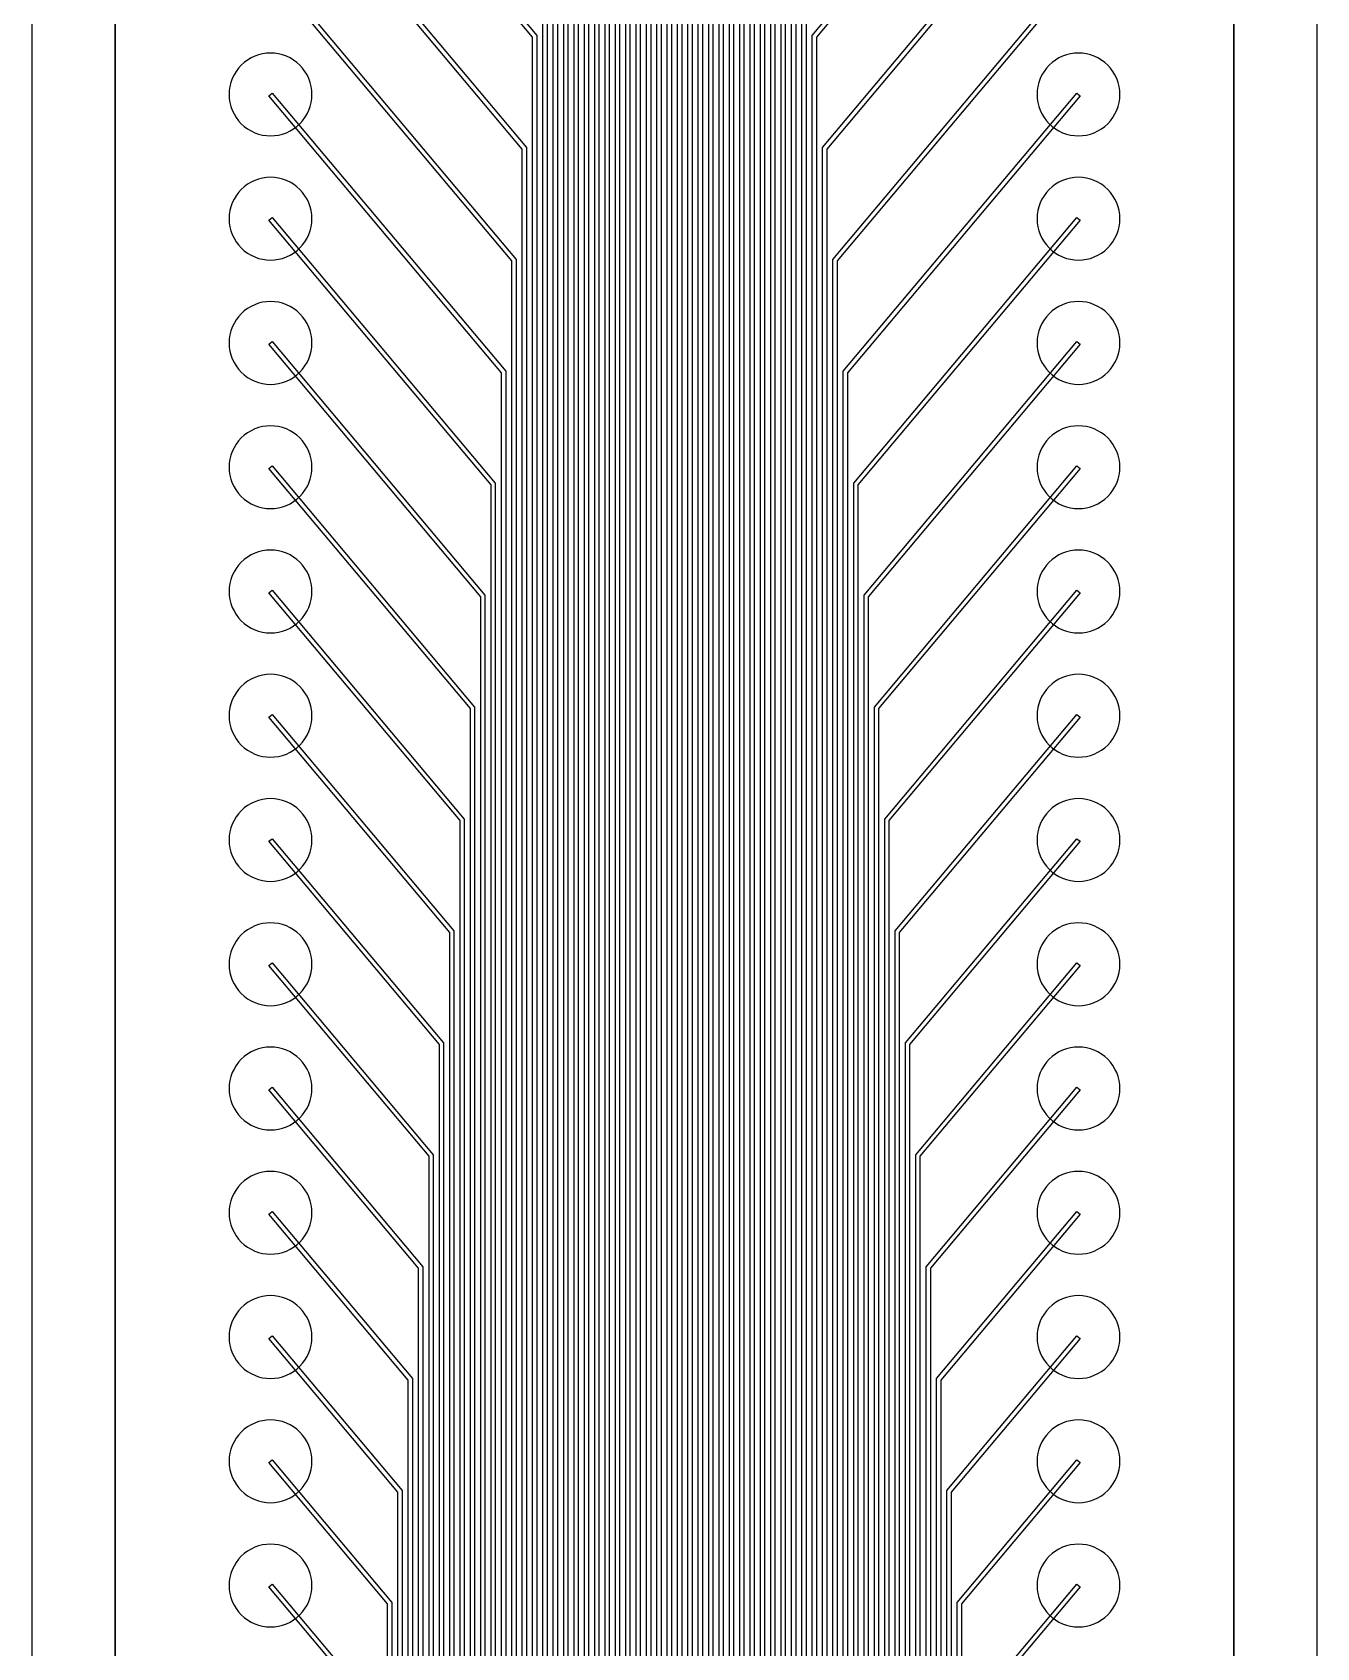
# Model space of a CAD drawing. Header units: metres. Extents: x -1550 to 1550, y -904 to 26100.
# Drawn here: x -1550 to 1550, y 16850 to 20750 of the extents above; entities that cross this region are included whole.
import ezdxf

# ---------------------------------------------------------------- set-up
doc = ezdxf.new("R2010")
doc.units = ezdxf.units.M
for name, color, linetype in [('Metal', 4, 'CONTINUOUS'), ('Polyimide', 3, 'CONTINUOUS'), ('Polyimide_Negative', 5, 'CONTINUOUS')]:
    doc.layers.add(name, color=color, linetype=linetype)

msp = doc.modelspace()

# ---------------------------------------------------------------- linework, layer by layer
at = {"layer": 'Metal'}
for points in [[(-13, 11993.5), (-13, 12193.5), (-17.5, 14193.5), (-17.5, 24251.1), (-978.8, 25396.8), (-971.2, 25403.2), (-7.5, 24254.8), (-7.5, 14193.5), (-11, 12193.5), (-11, 11993.5)], [(16, 11993.5), (16, 12193.5), (7.5, 14193.5), (7.5, 24254.8), (971.2, 25403.2), (978.8, 25396.8), (17.5, 24251.1), (17.5, 14193.5), (18, 12193.5), (18, 11993.5)], [(-42, 11993.5), (-42, 12193.5), (-42.5, 14193.5), (-42.5, 23980.9), (-978.8, 25096.8), (-971.2, 25103.2), (-32.5, 23984.6), (-32.5, 14193.5), (-40, 12193.5), (-40, 11993.5)], [(40, 11993.5), (40, 12193.5), (32.5, 14193.5), (32.5, 23984.6), (971.2, 25103.2), (978.8, 25096.8), (42.5, 23980.9), (42.5, 14193.5), (42, 12193.5), (42, 11993.5)], [(-66, 11993.5), (-66, 12193.5), (-67.5, 14193.5), (-67.5, 23710.7), (-978.8, 24796.8), (-971.2, 24803.2), (-57.5, 23714.3), (-57.5, 14193.5), (-64, 12193.5), (-64, 11993.5)], [(64, 11993.5), (64, 12193.5), (57.5, 14193.5), (57.5, 23714.3), (971.2, 24803.2), (978.8, 24796.8), (67.5, 23710.7), (67.5, 14193.5), (66, 12193.5), (66, 11993.5)], [(-90, 11993.5), (-90, 12193.5), (-92.5, 14193.5), (-92.5, 23440.5), (-978.8, 24496.8), (-971.2, 24503.2), (-82.5, 23444.1), (-82.5, 14193.5), (-88, 12193.5), (-88, 11993.5)], [(88, 11993.5), (88, 12193.5), (82.5, 14193.5), (82.5, 23444.1), (971.2, 24503.2), (978.8, 24496.8), (92.5, 23440.5), (92.5, 14193.5), (90, 12193.5), (90, 11993.5)], [(-114, 11993.5), (-114, 12193.5), (-117.5, 14193.5), (-117.5, 23170.3), (-978.8, 24196.8), (-971.2, 24203.2), (-107.5, 23173.9), (-107.5, 14193.5), (-112, 12193.5), (-112, 11993.5)], [(112, 11993.5), (112, 12193.5), (107.5, 14193.5), (107.5, 23173.9), (971.2, 24203.2), (978.8, 24196.8), (117.5, 23170.3), (117.5, 14193.5), (114, 12193.5), (114, 11993.5)], [(-138, 11993.5), (-138, 12193.5), (-142.5, 14193.5), (-142.5, 22900.1), (-978.8, 23896.8), (-971.2, 23903.2), (-132.5, 22903.7), (-132.5, 14193.5), (-136, 12193.5), (-136, 11993.5)], [(136, 11993.5), (136, 12193.5), (132.5, 14193.5), (132.5, 22903.7), (971.2, 23903.2), (978.8, 23896.8), (142.5, 22900.1), (142.5, 14193.5), (138, 12193.5), (138, 11993.5)], [(-162, 11993.5), (-162, 12193.5), (-167.5, 14193.5), (-167.5, 22629.9), (-978.8, 23596.8), (-971.2, 23603.2), (-157.5, 22633.5), (-157.5, 14193.5), (-160, 12193.5), (-160, 11993.5)], [(160, 11993.5), (160, 12193.5), (157.5, 14193.5), (157.5, 22633.5), (971.2, 23603.2), (978.8, 23596.8), (167.5, 22629.9), (167.5, 14193.5), (162, 12193.5), (162, 11993.5)], [(-186, 11993.5), (-186, 12193.5), (-192.5, 14193.5), (-192.5, 22359.7), (-978.8, 23296.8), (-971.2, 23303.2), (-182.5, 22363.3), (-182.5, 14193.5), (-184, 12193.5), (-184, 11993.5)], [(184, 11993.5), (184, 12193.5), (182.5, 14193.5), (182.5, 22363.3), (971.2, 23303.2), (978.8, 23296.8), (192.5, 22359.7), (192.5, 14193.5), (186, 12193.5), (186, 11993.5)], [(-210, 11993.5), (-210, 12193.5), (-217.5, 14193.5), (-217.5, 22089.5), (-978.8, 22996.8), (-971.2, 23003.2), (-207.5, 22093.1), (-207.5, 14193.5), (-208, 12193.5), (-208, 11993.5)], [(208, 11993.5), (208, 12193.5), (207.5, 14193.5), (207.5, 22093.1), (971.2, 23003.2), (978.8, 22996.8), (217.5, 22089.5), (217.5, 14193.5), (210, 12193.5), (210, 11993.5)], [(-234, 11993.5), (-234, 12193.5), (-242.5, 14193.5), (-242.5, 21819.3), (-978.8, 22696.8), (-971.2, 22703.2), (-232.5, 21822.9), (-232.5, 14193.5), (-232, 12193.5), (-232, 11993.5)], [(232, 11993.5), (232, 12193.5), (232.5, 14193.5), (232.5, 21822.9), (971.2, 22703.2), (978.8, 22696.8), (242.5, 21819.3), (242.5, 14193.5), (234, 12193.5), (234, 11993.5)], [(-258, 11993.5), (-258, 12193.5), (-267.5, 14193.5), (-267.5, 21549.1), (-978.8, 22396.8), (-971.2, 22403.2), (-257.5, 21552.7), (-257.5, 14193.5), (-256, 12193.5), (-256, 11993.5)], [(256, 11993.5), (256, 12193.5), (257.5, 14193.5), (257.5, 21552.7), (971.2, 22403.2), (978.8, 22396.8), (267.5, 21549.1), (267.5, 14193.5), (258, 12193.5), (258, 11993.5)], [(-282, 11993.5), (-282, 12193.5), (-292.5, 14193.5), (-292.5, 21278.8), (-978.8, 22096.8), (-971.2, 22103.2), (-282.5, 21282.5), (-282.5, 14193.5), (-280, 12193.5), (-280, 11993.5)], [(280, 11993.5), (280, 12193.5), (282.5, 14193.5), (282.5, 21282.5), (971.2, 22103.2), (978.8, 22096.8), (292.5, 21278.8), (292.5, 14193.5), (282, 12193.5), (282, 11993.5)], [(-306, 11993.5), (-306, 12193.5), (-317.5, 14193.5), (-317.5, 21008.6), (-978.8, 21796.8), (-971.2, 21803.2), (-307.5, 21012.3), (-307.5, 14193.5), (-304, 12193.5), (-304, 11993.5)], [(304, 11993.5), (304, 12193.5), (307.5, 14193.5), (307.5, 21012.3), (971.2, 21803.2), (978.8, 21796.8), (317.5, 21008.6), (317.5, 14193.5), (306, 12193.5), (306, 11993.5)], [(-330, 11993.5), (-330, 12193.5), (-342.5, 14193.5), (-342.5, 20738.4), (-978.8, 21496.8), (-971.2, 21503.2), (-332.5, 20742.1), (-332.5, 14193.5), (-328, 12193.5), (-328, 11993.5)], [(328, 11993.5), (328, 12193.5), (332.5, 14193.5), (332.5, 20742.1), (971.2, 21503.2), (978.8, 21496.8), (342.5, 20738.4), (342.5, 14193.5), (330, 12193.5), (330, 11993.5)], [(-354, 11993.5), (-354, 12193.5), (-367.5, 14193.5), (-367.5, 20468.2), (-978.8, 21196.8), (-971.2, 21203.2), (-357.5, 20471.9), (-357.5, 14193.5), (-352, 12193.5), (-352, 11993.5)], [(352, 11993.5), (352, 12193.5), (357.5, 14193.5), (357.5, 20471.9), (971.2, 21203.2), (978.8, 21196.8), (367.5, 20468.2), (367.5, 14193.5), (354, 12193.5), (354, 11993.5)], [(-378, 11993.5), (-378, 12193.5), (-392.5, 14193.5), (-392.5, 20198), (-978.8, 20896.8), (-971.2, 20903.2), (-382.5, 20201.7), (-382.5, 14193.5), (-376, 12193.5), (-376, 11993.5)], [(376, 11993.5), (376, 12193.5), (382.5, 14193.5), (382.5, 20201.7), (971.2, 20903.2), (978.8, 20896.8), (392.5, 20198), (392.5, 14193.5), (378, 12193.5), (378, 11993.5)], [(-875, 20600), (-875.5, 20609.8), (-876.9, 20619.5), (-879.3, 20629), (-882.6, 20638.3), (-886.8, 20647.1), (-891.9, 20655.6), (-897.7, 20663.4), (-904.3, 20670.7), (-911.6, 20677.3), (-919.4, 20683.1), (-927.9, 20688.2), (-936.7, 20692.4), (-946, 20695.7), (-955.5, 20698.1), (-965.2, 20699.5), (-975, 20700), (-984.8, 20699.5), (-994.5, 20698.1), (-1004, 20695.7), (-1013.3, 20692.4), (-1022.1, 20688.2), (-1030.6, 20683.1), (-1038.4, 20677.3), (-1045.7, 20670.7), (-1052.3, 20663.4), (-1058.1, 20655.6), (-1063.2, 20647.1), (-1067.4, 20638.3), (-1070.7, 20629), (-1073.1, 20619.5), (-1074.5, 20609.8), (-1075, 20600), (-1074.5, 20590.2), (-1073.1, 20580.5), (-1070.7, 20571), (-1067.4, 20561.7), (-1063.2, 20552.9), (-1058.1, 20544.4), (-1052.3, 20536.6), (-1045.7, 20529.3), (-1038.4, 20522.7), (-1030.6, 20516.9), (-1022.1, 20511.8), (-1013.3, 20507.6), (-1004, 20504.3), (-994.5, 20501.9), (-984.8, 20500.5), (-975, 20500), (-965.2, 20500.5), (-955.5, 20501.9), (-946, 20504.3), (-936.7, 20507.6), (-927.9, 20511.8), (-919.4, 20516.9), (-911.6, 20522.7), (-904.3, 20529.3), (-897.7, 20536.6), (-891.9, 20544.4), (-886.8, 20552.9), (-882.6, 20561.7), (-879.3, 20571), (-876.9, 20580.5), (-875.5, 20590.2), (-875, 20600)], [(1075, 20600), (1074.5, 20609.8), (1073.1, 20619.5), (1070.7, 20629), (1067.4, 20638.3), (1063.2, 20647.1), (1058.1, 20655.6), (1052.3, 20663.4), (1045.7, 20670.7), (1038.4, 20677.3), (1030.6, 20683.1), (1022.1, 20688.2), (1013.3, 20692.4), (1004, 20695.7), (994.5, 20698.1), (984.8, 20699.5), (975, 20700), (965.2, 20699.5), (955.5, 20698.1), (946, 20695.7), (936.7, 20692.4), (927.9, 20688.2), (919.4, 20683.1), (911.6, 20677.3), (904.3, 20670.7), (897.7, 20663.4), (891.9, 20655.6), (886.8, 20647.1), (882.6, 20638.3), (879.3, 20629), (876.9, 20619.5), (875.5, 20609.8), (875, 20600), (875.5, 20590.2), (876.9, 20580.5), (879.3, 20571), (882.6, 20561.7), (886.8, 20552.9), (891.9, 20544.4), (897.7, 20536.6), (904.3, 20529.3), (911.6, 20522.7), (919.4, 20516.9), (927.9, 20511.8), (936.7, 20507.6), (946, 20504.3), (955.5, 20501.9), (965.2, 20500.5), (975, 20500), (984.8, 20500.5), (994.5, 20501.9), (1004, 20504.3), (1013.3, 20507.6), (1022.1, 20511.8), (1030.6, 20516.9), (1038.4, 20522.7), (1045.7, 20529.3), (1052.3, 20536.6), (1058.1, 20544.4), (1063.2, 20552.9), (1067.4, 20561.7), (1070.7, 20571), (1073.1, 20580.5), (1074.5, 20590.2), (1075, 20600)], [(-402, 11993.5), (-402, 12193.5), (-417.5, 14193.5), (-417.5, 19927.8), (-978.8, 20596.8), (-971.2, 20603.2), (-407.5, 19931.5), (-407.5, 14193.5), (-400, 12193.5), (-400, 11993.5)], [(400, 11993.5), (400, 12193.5), (407.5, 14193.5), (407.5, 19931.5), (971.2, 20603.2), (978.8, 20596.8), (417.5, 19927.8), (417.5, 14193.5), (402, 12193.5), (402, 11993.5)], [(-875, 20300), (-875.5, 20309.8), (-876.9, 20319.5), (-879.3, 20329), (-882.6, 20338.3), (-886.8, 20347.1), (-891.9, 20355.6), (-897.7, 20363.4), (-904.3, 20370.7), (-911.6, 20377.3), (-919.4, 20383.1), (-927.9, 20388.2), (-936.7, 20392.4), (-946, 20395.7), (-955.5, 20398.1), (-965.2, 20399.5), (-975, 20400), (-984.8, 20399.5), (-994.5, 20398.1), (-1004, 20395.7), (-1013.3, 20392.4), (-1022.1, 20388.2), (-1030.6, 20383.1), (-1038.4, 20377.3), (-1045.7, 20370.7), (-1052.3, 20363.4), (-1058.1, 20355.6), (-1063.2, 20347.1), (-1067.4, 20338.3), (-1070.7, 20329), (-1073.1, 20319.5), (-1074.5, 20309.8), (-1075, 20300), (-1074.5, 20290.2), (-1073.1, 20280.5), (-1070.7, 20271), (-1067.4, 20261.7), (-1063.2, 20252.9), (-1058.1, 20244.4), (-1052.3, 20236.6), (-1045.7, 20229.3), (-1038.4, 20222.7), (-1030.6, 20216.9), (-1022.1, 20211.8), (-1013.3, 20207.6), (-1004, 20204.3), (-994.5, 20201.9), (-984.8, 20200.5), (-975, 20200), (-965.2, 20200.5), (-955.5, 20201.9), (-946, 20204.3), (-936.7, 20207.6), (-927.9, 20211.8), (-919.4, 20216.9), (-911.6, 20222.7), (-904.3, 20229.3), (-897.7, 20236.6), (-891.9, 20244.4), (-886.8, 20252.9), (-882.6, 20261.7), (-879.3, 20271), (-876.9, 20280.5), (-875.5, 20290.2), (-875, 20300)], [(1075, 20300), (1074.5, 20309.8), (1073.1, 20319.5), (1070.7, 20329), (1067.4, 20338.3), (1063.2, 20347.1), (1058.1, 20355.6), (1052.3, 20363.4), (1045.7, 20370.7), (1038.4, 20377.3), (1030.6, 20383.1), (1022.1, 20388.2), (1013.3, 20392.4), (1004, 20395.7), (994.5, 20398.1), (984.8, 20399.5), (975, 20400), (965.2, 20399.5), (955.5, 20398.1), (946, 20395.7), (936.7, 20392.4), (927.9, 20388.2), (919.4, 20383.1), (911.6, 20377.3), (904.3, 20370.7), (897.7, 20363.4), (891.9, 20355.6), (886.8, 20347.1), (882.6, 20338.3), (879.3, 20329), (876.9, 20319.5), (875.5, 20309.8), (875, 20300), (875.5, 20290.2), (876.9, 20280.5), (879.3, 20271), (882.6, 20261.7), (886.8, 20252.9), (891.9, 20244.4), (897.7, 20236.6), (904.3, 20229.3), (911.6, 20222.7), (919.4, 20216.9), (927.9, 20211.8), (936.7, 20207.6), (946, 20204.3), (955.5, 20201.9), (965.2, 20200.5), (975, 20200), (984.8, 20200.5), (994.5, 20201.9), (1004, 20204.3), (1013.3, 20207.6), (1022.1, 20211.8), (1030.6, 20216.9), (1038.4, 20222.7), (1045.7, 20229.3), (1052.3, 20236.6), (1058.1, 20244.4), (1063.2, 20252.9), (1067.4, 20261.7), (1070.7, 20271), (1073.1, 20280.5), (1074.5, 20290.2), (1075, 20300)], [(-426, 11993.5), (-426, 12193.5), (-442.5, 14193.5), (-442.5, 19657.6), (-978.8, 20296.8), (-971.2, 20303.2), (-432.5, 19661.3), (-432.5, 14193.5), (-424, 12193.5), (-424, 11993.5)], [(424, 11993.5), (424, 12193.5), (432.5, 14193.5), (432.5, 19661.3), (971.2, 20303.2), (978.8, 20296.8), (442.5, 19657.6), (442.5, 14193.5), (426, 12193.5), (426, 11993.5)], [(-875, 20000), (-875.5, 20009.8), (-876.9, 20019.5), (-879.3, 20029), (-882.6, 20038.3), (-886.8, 20047.1), (-891.9, 20055.6), (-897.7, 20063.4), (-904.3, 20070.7), (-911.6, 20077.3), (-919.4, 20083.1), (-927.9, 20088.2), (-936.7, 20092.4), (-946, 20095.7), (-955.5, 20098.1), (-965.2, 20099.5), (-975, 20100), (-984.8, 20099.5), (-994.5, 20098.1), (-1004, 20095.7), (-1013.3, 20092.4), (-1022.1, 20088.2), (-1030.6, 20083.1), (-1038.4, 20077.3), (-1045.7, 20070.7), (-1052.3, 20063.4), (-1058.1, 20055.6), (-1063.2, 20047.1), (-1067.4, 20038.3), (-1070.7, 20029), (-1073.1, 20019.5), (-1074.5, 20009.8), (-1075, 20000), (-1074.5, 19990.2), (-1073.1, 19980.5), (-1070.7, 19971), (-1067.4, 19961.7), (-1063.2, 19952.9), (-1058.1, 19944.4), (-1052.3, 19936.6), (-1045.7, 19929.3), (-1038.4, 19922.7), (-1030.6, 19916.9), (-1022.1, 19911.8), (-1013.3, 19907.6), (-1004, 19904.3), (-994.5, 19901.9), (-984.8, 19900.5), (-975, 19900), (-965.2, 19900.5), (-955.5, 19901.9), (-946, 19904.3), (-936.7, 19907.6), (-927.9, 19911.8), (-919.4, 19916.9), (-911.6, 19922.7), (-904.3, 19929.3), (-897.7, 19936.6), (-891.9, 19944.4), (-886.8, 19952.9), (-882.6, 19961.7), (-879.3, 19971), (-876.9, 19980.5), (-875.5, 19990.2), (-875, 20000)], [(1075, 20000), (1074.5, 20009.8), (1073.1, 20019.5), (1070.7, 20029), (1067.4, 20038.3), (1063.2, 20047.1), (1058.1, 20055.6), (1052.3, 20063.4), (1045.7, 20070.7), (1038.4, 20077.3), (1030.6, 20083.1), (1022.1, 20088.2), (1013.3, 20092.4), (1004, 20095.7), (994.5, 20098.1), (984.8, 20099.5), (975, 20100), (965.2, 20099.5), (955.5, 20098.1), (946, 20095.7), (936.7, 20092.4), (927.9, 20088.2), (919.4, 20083.1), (911.6, 20077.3), (904.3, 20070.7), (897.7, 20063.4), (891.9, 20055.6), (886.8, 20047.1), (882.6, 20038.3), (879.3, 20029), (876.9, 20019.5), (875.5, 20009.8), (875, 20000), (875.5, 19990.2), (876.9, 19980.5), (879.3, 19971), (882.6, 19961.7), (886.8, 19952.9), (891.9, 19944.4), (897.7, 19936.6), (904.3, 19929.3), (911.6, 19922.7), (919.4, 19916.9), (927.9, 19911.8), (936.7, 19907.6), (946, 19904.3), (955.5, 19901.9), (965.2, 19900.5), (975, 19900), (984.8, 19900.5), (994.5, 19901.9), (1004, 19904.3), (1013.3, 19907.6), (1022.1, 19911.8), (1030.6, 19916.9), (1038.4, 19922.7), (1045.7, 19929.3), (1052.3, 19936.6), (1058.1, 19944.4), (1063.2, 19952.9), (1067.4, 19961.7), (1070.7, 19971), (1073.1, 19980.5), (1074.5, 19990.2), (1075, 20000)], [(-450, 11993.5), (-450, 12193.5), (-467.5, 14193.5), (-467.5, 19387.4), (-978.8, 19996.8), (-971.2, 20003.2), (-457.5, 19391), (-457.5, 14193.5), (-448, 12193.5), (-448, 11993.5)], [(448, 11993.5), (448, 12193.5), (457.5, 14193.5), (457.5, 19391), (971.2, 20003.2), (978.8, 19996.8), (467.5, 19387.4), (467.5, 14193.5), (450, 12193.5), (450, 11993.5)], [(-875, 19700), (-875.5, 19709.8), (-876.9, 19719.5), (-879.3, 19729), (-882.6, 19738.3), (-886.8, 19747.1), (-891.9, 19755.6), (-897.7, 19763.4), (-904.3, 19770.7), (-911.6, 19777.3), (-919.4, 19783.1), (-927.9, 19788.2), (-936.7, 19792.4), (-946, 19795.7), (-955.5, 19798.1), (-965.2, 19799.5), (-975, 19800), (-984.8, 19799.5), (-994.5, 19798.1), (-1004, 19795.7), (-1013.3, 19792.4), (-1022.1, 19788.2), (-1030.6, 19783.1), (-1038.4, 19777.3), (-1045.7, 19770.7), (-1052.3, 19763.4), (-1058.1, 19755.6), (-1063.2, 19747.1), (-1067.4, 19738.3), (-1070.7, 19729), (-1073.1, 19719.5), (-1074.5, 19709.8), (-1075, 19700), (-1074.5, 19690.2), (-1073.1, 19680.5), (-1070.7, 19671), (-1067.4, 19661.7), (-1063.2, 19652.9), (-1058.1, 19644.4), (-1052.3, 19636.6), (-1045.7, 19629.3), (-1038.4, 19622.7), (-1030.6, 19616.9), (-1022.1, 19611.8), (-1013.3, 19607.6), (-1004, 19604.3), (-994.5, 19601.9), (-984.8, 19600.5), (-975, 19600), (-965.2, 19600.5), (-955.5, 19601.9), (-946, 19604.3), (-936.7, 19607.6), (-927.9, 19611.8), (-919.4, 19616.9), (-911.6, 19622.7), (-904.3, 19629.3), (-897.7, 19636.6), (-891.9, 19644.4), (-886.8, 19652.9), (-882.6, 19661.7), (-879.3, 19671), (-876.9, 19680.5), (-875.5, 19690.2), (-875, 19700)], [(1075, 19700), (1074.5, 19709.8), (1073.1, 19719.5), (1070.7, 19729), (1067.4, 19738.3), (1063.2, 19747.1), (1058.1, 19755.6), (1052.3, 19763.4), (1045.7, 19770.7), (1038.4, 19777.3), (1030.6, 19783.1), (1022.1, 19788.2), (1013.3, 19792.4), (1004, 19795.7), (994.5, 19798.1), (984.8, 19799.5), (975, 19800), (965.2, 19799.5), (955.5, 19798.1), (946, 19795.7), (936.7, 19792.4), (927.9, 19788.2), (919.4, 19783.1), (911.6, 19777.3), (904.3, 19770.7), (897.7, 19763.4), (891.9, 19755.6), (886.8, 19747.1), (882.6, 19738.3), (879.3, 19729), (876.9, 19719.5), (875.5, 19709.8), (875, 19700), (875.5, 19690.2), (876.9, 19680.5), (879.3, 19671), (882.6, 19661.7), (886.8, 19652.9), (891.9, 19644.4), (897.7, 19636.6), (904.3, 19629.3), (911.6, 19622.7), (919.4, 19616.9), (927.9, 19611.8), (936.7, 19607.6), (946, 19604.3), (955.5, 19601.9), (965.2, 19600.5), (975, 19600), (984.8, 19600.5), (994.5, 19601.9), (1004, 19604.3), (1013.3, 19607.6), (1022.1, 19611.8), (1030.6, 19616.9), (1038.4, 19622.7), (1045.7, 19629.3), (1052.3, 19636.6), (1058.1, 19644.4), (1063.2, 19652.9), (1067.4, 19661.7), (1070.7, 19671), (1073.1, 19680.5), (1074.5, 19690.2), (1075, 19700)], [(-474, 11993.5), (-474, 12193.5), (-492.5, 14193.5), (-492.5, 19117.2), (-978.8, 19696.8), (-971.2, 19703.2), (-482.5, 19120.8), (-482.5, 14193.5), (-472, 12193.5), (-472, 11993.5)], [(472, 11993.5), (472, 12193.5), (482.5, 14193.5), (482.5, 19120.8), (971.2, 19703.2), (978.8, 19696.8), (492.5, 19117.2), (492.5, 14193.5), (474, 12193.5), (474, 11993.5)], [(-875, 19400), (-875.5, 19409.8), (-876.9, 19419.5), (-879.3, 19429), (-882.6, 19438.3), (-886.8, 19447.1), (-891.9, 19455.6), (-897.7, 19463.4), (-904.3, 19470.7), (-911.6, 19477.3), (-919.4, 19483.1), (-927.9, 19488.2), (-936.7, 19492.4), (-946, 19495.7), (-955.5, 19498.1), (-965.2, 19499.5), (-975, 19500), (-984.8, 19499.5), (-994.5, 19498.1), (-1004, 19495.7), (-1013.3, 19492.4), (-1022.1, 19488.2), (-1030.6, 19483.1), (-1038.4, 19477.3), (-1045.7, 19470.7), (-1052.3, 19463.4), (-1058.1, 19455.6), (-1063.2, 19447.1), (-1067.4, 19438.3), (-1070.7, 19429), (-1073.1, 19419.5), (-1074.5, 19409.8), (-1075, 19400), (-1074.5, 19390.2), (-1073.1, 19380.5), (-1070.7, 19371), (-1067.4, 19361.7), (-1063.2, 19352.9), (-1058.1, 19344.4), (-1052.3, 19336.6), (-1045.7, 19329.3), (-1038.4, 19322.7), (-1030.6, 19316.9), (-1022.1, 19311.8), (-1013.3, 19307.6), (-1004, 19304.3), (-994.5, 19301.9), (-984.8, 19300.5), (-975, 19300), (-965.2, 19300.5), (-955.5, 19301.9), (-946, 19304.3), (-936.7, 19307.6), (-927.9, 19311.8), (-919.4, 19316.9), (-911.6, 19322.7), (-904.3, 19329.3), (-897.7, 19336.6), (-891.9, 19344.4), (-886.8, 19352.9), (-882.6, 19361.7), (-879.3, 19371), (-876.9, 19380.5), (-875.5, 19390.2), (-875, 19400)], [(1075, 19400), (1074.5, 19409.8), (1073.1, 19419.5), (1070.7, 19429), (1067.4, 19438.3), (1063.2, 19447.1), (1058.1, 19455.6), (1052.3, 19463.4), (1045.7, 19470.7), (1038.4, 19477.3), (1030.6, 19483.1), (1022.1, 19488.2), (1013.3, 19492.4), (1004, 19495.7), (994.5, 19498.1), (984.8, 19499.5), (975, 19500), (965.2, 19499.5), (955.5, 19498.1), (946, 19495.7), (936.7, 19492.4), (927.9, 19488.2), (919.4, 19483.1), (911.6, 19477.3), (904.3, 19470.7), (897.7, 19463.4), (891.9, 19455.6), (886.8, 19447.1), (882.6, 19438.3), (879.3, 19429), (876.9, 19419.5), (875.5, 19409.8), (875, 19400), (875.5, 19390.2), (876.9, 19380.5), (879.3, 19371), (882.6, 19361.7), (886.8, 19352.9), (891.9, 19344.4), (897.7, 19336.6), (904.3, 19329.3), (911.6, 19322.7), (919.4, 19316.9), (927.9, 19311.8), (936.7, 19307.6), (946, 19304.3), (955.5, 19301.9), (965.2, 19300.5), (975, 19300), (984.8, 19300.5), (994.5, 19301.9), (1004, 19304.3), (1013.3, 19307.6), (1022.1, 19311.8), (1030.6, 19316.9), (1038.4, 19322.7), (1045.7, 19329.3), (1052.3, 19336.6), (1058.1, 19344.4), (1063.2, 19352.9), (1067.4, 19361.7), (1070.7, 19371), (1073.1, 19380.5), (1074.5, 19390.2), (1075, 19400)], [(-498, 11993.5), (-498, 12193.5), (-517.5, 14193.5), (-517.5, 18847), (-978.8, 19396.8), (-971.2, 19403.2), (-507.5, 18850.6), (-507.5, 14193.5), (-496, 12193.5), (-496, 11993.5)], [(496, 11993.5), (496, 12193.5), (507.5, 14193.5), (507.5, 18850.6), (971.2, 19403.2), (978.8, 19396.8), (517.5, 18847), (517.5, 14193.5), (498, 12193.5), (498, 11993.5)], [(-875, 19100), (-875.5, 19109.8), (-876.9, 19119.5), (-879.3, 19129), (-882.6, 19138.3), (-886.8, 19147.1), (-891.9, 19155.6), (-897.7, 19163.4), (-904.3, 19170.7), (-911.6, 19177.3), (-919.4, 19183.1), (-927.9, 19188.2), (-936.7, 19192.4), (-946, 19195.7), (-955.5, 19198.1), (-965.2, 19199.5), (-975, 19200), (-984.8, 19199.5), (-994.5, 19198.1), (-1004, 19195.7), (-1013.3, 19192.4), (-1022.1, 19188.2), (-1030.6, 19183.1), (-1038.4, 19177.3), (-1045.7, 19170.7), (-1052.3, 19163.4), (-1058.1, 19155.6), (-1063.2, 19147.1), (-1067.4, 19138.3), (-1070.7, 19129), (-1073.1, 19119.5), (-1074.5, 19109.8), (-1075, 19100), (-1074.5, 19090.2), (-1073.1, 19080.5), (-1070.7, 19071), (-1067.4, 19061.7), (-1063.2, 19052.9), (-1058.1, 19044.4), (-1052.3, 19036.6), (-1045.7, 19029.3), (-1038.4, 19022.7), (-1030.6, 19016.9), (-1022.1, 19011.8), (-1013.3, 19007.6), (-1004, 19004.3), (-994.5, 19001.9), (-984.8, 19000.5), (-975, 19000), (-965.2, 19000.5), (-955.5, 19001.9), (-946, 19004.3), (-936.7, 19007.6), (-927.9, 19011.8), (-919.4, 19016.9), (-911.6, 19022.7), (-904.3, 19029.3), (-897.7, 19036.6), (-891.9, 19044.4), (-886.8, 19052.9), (-882.6, 19061.7), (-879.3, 19071), (-876.9, 19080.5), (-875.5, 19090.2), (-875, 19100)], [(1075, 19100), (1074.5, 19109.8), (1073.1, 19119.5), (1070.7, 19129), (1067.4, 19138.3), (1063.2, 19147.1), (1058.1, 19155.6), (1052.3, 19163.4), (1045.7, 19170.7), (1038.4, 19177.3), (1030.6, 19183.1), (1022.1, 19188.2), (1013.3, 19192.4), (1004, 19195.7), (994.5, 19198.1), (984.8, 19199.5), (975, 19200), (965.2, 19199.5), (955.5, 19198.1), (946, 19195.7), (936.7, 19192.4), (927.9, 19188.2), (919.4, 19183.1), (911.6, 19177.3), (904.3, 19170.7), (897.7, 19163.4), (891.9, 19155.6), (886.8, 19147.1), (882.6, 19138.3), (879.3, 19129), (876.9, 19119.5), (875.5, 19109.8), (875, 19100), (875.5, 19090.2), (876.9, 19080.5), (879.3, 19071), (882.6, 19061.7), (886.8, 19052.9), (891.9, 19044.4), (897.7, 19036.6), (904.3, 19029.3), (911.6, 19022.7), (919.4, 19016.9), (927.9, 19011.8), (936.7, 19007.6), (946, 19004.3), (955.5, 19001.9), (965.2, 19000.5), (975, 19000), (984.8, 19000.5), (994.5, 19001.9), (1004, 19004.3), (1013.3, 19007.6), (1022.1, 19011.8), (1030.6, 19016.9), (1038.4, 19022.7), (1045.7, 19029.3), (1052.3, 19036.6), (1058.1, 19044.4), (1063.2, 19052.9), (1067.4, 19061.7), (1070.7, 19071), (1073.1, 19080.5), (1074.5, 19090.2), (1075, 19100)], [(-522, 11993.5), (-522, 12193.5), (-542.5, 14193.5), (-542.5, 18576.8), (-978.8, 19096.8), (-971.2, 19103.2), (-532.5, 18580.4), (-532.5, 14193.5), (-520, 12193.5), (-520, 11993.5)], [(520, 11993.5), (520, 12193.5), (532.5, 14193.5), (532.5, 18580.4), (971.2, 19103.2), (978.8, 19096.8), (542.5, 18576.8), (542.5, 14193.5), (522, 12193.5), (522, 11993.5)], [(-875, 18800), (-875.5, 18809.8), (-876.9, 18819.5), (-879.3, 18829), (-882.6, 18838.3), (-886.8, 18847.1), (-891.9, 18855.6), (-897.7, 18863.4), (-904.3, 18870.7), (-911.6, 18877.3), (-919.4, 18883.1), (-927.9, 18888.2), (-936.7, 18892.4), (-946, 18895.7), (-955.5, 18898.1), (-965.2, 18899.5), (-975, 18900), (-984.8, 18899.5), (-994.5, 18898.1), (-1004, 18895.7), (-1013.3, 18892.4), (-1022.1, 18888.2), (-1030.6, 18883.1), (-1038.4, 18877.3), (-1045.7, 18870.7), (-1052.3, 18863.4), (-1058.1, 18855.6), (-1063.2, 18847.1), (-1067.4, 18838.3), (-1070.7, 18829), (-1073.1, 18819.5), (-1074.5, 18809.8), (-1075, 18800), (-1074.5, 18790.2), (-1073.1, 18780.5), (-1070.7, 18771), (-1067.4, 18761.7), (-1063.2, 18752.9), (-1058.1, 18744.4), (-1052.3, 18736.6), (-1045.7, 18729.3), (-1038.4, 18722.7), (-1030.6, 18716.9), (-1022.1, 18711.8), (-1013.3, 18707.6), (-1004, 18704.3), (-994.5, 18701.9), (-984.8, 18700.5), (-975, 18700), (-965.2, 18700.5), (-955.5, 18701.9), (-946, 18704.3), (-936.7, 18707.6), (-927.9, 18711.8), (-919.4, 18716.9), (-911.6, 18722.7), (-904.3, 18729.3), (-897.7, 18736.6), (-891.9, 18744.4), (-886.8, 18752.9), (-882.6, 18761.7), (-879.3, 18771), (-876.9, 18780.5), (-875.5, 18790.2), (-875, 18800)], [(1075, 18800), (1074.5, 18809.8), (1073.1, 18819.5), (1070.7, 18829), (1067.4, 18838.3), (1063.2, 18847.1), (1058.1, 18855.6), (1052.3, 18863.4), (1045.7, 18870.7), (1038.4, 18877.3), (1030.6, 18883.1), (1022.1, 18888.2), (1013.3, 18892.4), (1004, 18895.7), (994.5, 18898.1), (984.8, 18899.5), (975, 18900), (965.2, 18899.5), (955.5, 18898.1), (946, 18895.7), (936.7, 18892.4), (927.9, 18888.2), (919.4, 18883.1), (911.6, 18877.3), (904.3, 18870.7), (897.7, 18863.4), (891.9, 18855.6), (886.8, 18847.1), (882.6, 18838.3), (879.3, 18829), (876.9, 18819.5), (875.5, 18809.8), (875, 18800), (875.5, 18790.2), (876.9, 18780.5), (879.3, 18771), (882.6, 18761.7), (886.8, 18752.9), (891.9, 18744.4), (897.7, 18736.6), (904.3, 18729.3), (911.6, 18722.7), (919.4, 18716.9), (927.9, 18711.8), (936.7, 18707.6), (946, 18704.3), (955.5, 18701.9), (965.2, 18700.5), (975, 18700), (984.8, 18700.5), (994.5, 18701.9), (1004, 18704.3), (1013.3, 18707.6), (1022.1, 18711.8), (1030.6, 18716.9), (1038.4, 18722.7), (1045.7, 18729.3), (1052.3, 18736.6), (1058.1, 18744.4), (1063.2, 18752.9), (1067.4, 18761.7), (1070.7, 18771), (1073.1, 18780.5), (1074.5, 18790.2), (1075, 18800)], [(-546, 11993.5), (-546, 12193.5), (-567.5, 14193.5), (-567.5, 18306.6), (-978.8, 18796.8), (-971.2, 18803.2), (-557.5, 18310.2), (-557.5, 14193.5), (-544, 12193.5), (-544, 11993.5)], [(544, 11993.5), (544, 12193.5), (557.5, 14193.5), (557.5, 18310.2), (971.2, 18803.2), (978.8, 18796.8), (567.5, 18306.6), (567.5, 14193.5), (546, 12193.5), (546, 11993.5)], [(-875, 18500), (-875.5, 18509.8), (-876.9, 18519.5), (-879.3, 18529), (-882.6, 18538.3), (-886.8, 18547.1), (-891.9, 18555.6), (-897.7, 18563.4), (-904.3, 18570.7), (-911.6, 18577.3), (-919.4, 18583.1), (-927.9, 18588.2), (-936.7, 18592.4), (-946, 18595.7), (-955.5, 18598.1), (-965.2, 18599.5), (-975, 18600), (-984.8, 18599.5), (-994.5, 18598.1), (-1004, 18595.7), (-1013.3, 18592.4), (-1022.1, 18588.2), (-1030.6, 18583.1), (-1038.4, 18577.3), (-1045.7, 18570.7), (-1052.3, 18563.4), (-1058.1, 18555.6), (-1063.2, 18547.1), (-1067.4, 18538.3), (-1070.7, 18529), (-1073.1, 18519.5), (-1074.5, 18509.8), (-1075, 18500), (-1074.5, 18490.2), (-1073.1, 18480.5), (-1070.7, 18471), (-1067.4, 18461.7), (-1063.2, 18452.9), (-1058.1, 18444.4), (-1052.3, 18436.6), (-1045.7, 18429.3), (-1038.4, 18422.7), (-1030.6, 18416.9), (-1022.1, 18411.8), (-1013.3, 18407.6), (-1004, 18404.3), (-994.5, 18401.9), (-984.8, 18400.5), (-975, 18400), (-965.2, 18400.5), (-955.5, 18401.9), (-946, 18404.3), (-936.7, 18407.6), (-927.9, 18411.8), (-919.4, 18416.9), (-911.6, 18422.7), (-904.3, 18429.3), (-897.7, 18436.6), (-891.9, 18444.4), (-886.8, 18452.9), (-882.6, 18461.7), (-879.3, 18471), (-876.9, 18480.5), (-875.5, 18490.2), (-875, 18500)], [(1075, 18500), (1074.5, 18509.8), (1073.1, 18519.5), (1070.7, 18529), (1067.4, 18538.3), (1063.2, 18547.1), (1058.1, 18555.6), (1052.3, 18563.4), (1045.7, 18570.7), (1038.4, 18577.3), (1030.6, 18583.1), (1022.1, 18588.2), (1013.3, 18592.4), (1004, 18595.7), (994.5, 18598.1), (984.8, 18599.5), (975, 18600), (965.2, 18599.5), (955.5, 18598.1), (946, 18595.7), (936.7, 18592.4), (927.9, 18588.2), (919.4, 18583.1), (911.6, 18577.3), (904.3, 18570.7), (897.7, 18563.4), (891.9, 18555.6), (886.8, 18547.1), (882.6, 18538.3), (879.3, 18529), (876.9, 18519.5), (875.5, 18509.8), (875, 18500), (875.5, 18490.2), (876.9, 18480.5), (879.3, 18471), (882.6, 18461.7), (886.8, 18452.9), (891.9, 18444.4), (897.7, 18436.6), (904.3, 18429.3), (911.6, 18422.7), (919.4, 18416.9), (927.9, 18411.8), (936.7, 18407.6), (946, 18404.3), (955.5, 18401.9), (965.2, 18400.5), (975, 18400), (984.8, 18400.5), (994.5, 18401.9), (1004, 18404.3), (1013.3, 18407.6), (1022.1, 18411.8), (1030.6, 18416.9), (1038.4, 18422.7), (1045.7, 18429.3), (1052.3, 18436.6), (1058.1, 18444.4), (1063.2, 18452.9), (1067.4, 18461.7), (1070.7, 18471), (1073.1, 18480.5), (1074.5, 18490.2), (1075, 18500)], [(-570, 11993.5), (-570, 12193.5), (-592.5, 14193.5), (-592.5, 18036.4), (-978.8, 18496.8), (-971.2, 18503.2), (-582.5, 18040), (-582.5, 14193.5), (-568, 12193.5), (-568, 11993.5)], [(568, 11993.5), (568, 12193.5), (582.5, 14193.5), (582.5, 18040), (971.2, 18503.2), (978.8, 18496.8), (592.5, 18036.4), (592.5, 14193.5), (570, 12193.5), (570, 11993.5)], [(-875, 18200), (-875.5, 18209.8), (-876.9, 18219.5), (-879.3, 18229), (-882.6, 18238.3), (-886.8, 18247.1), (-891.9, 18255.6), (-897.7, 18263.4), (-904.3, 18270.7), (-911.6, 18277.3), (-919.4, 18283.1), (-927.9, 18288.2), (-936.7, 18292.4), (-946, 18295.7), (-955.5, 18298.1), (-965.2, 18299.5), (-975, 18300), (-984.8, 18299.5), (-994.5, 18298.1), (-1004, 18295.7), (-1013.3, 18292.4), (-1022.1, 18288.2), (-1030.6, 18283.1), (-1038.4, 18277.3), (-1045.7, 18270.7), (-1052.3, 18263.4), (-1058.1, 18255.6), (-1063.2, 18247.1), (-1067.4, 18238.3), (-1070.7, 18229), (-1073.1, 18219.5), (-1074.5, 18209.8), (-1075, 18200), (-1074.5, 18190.2), (-1073.1, 18180.5), (-1070.7, 18171), (-1067.4, 18161.7), (-1063.2, 18152.9), (-1058.1, 18144.4), (-1052.3, 18136.6), (-1045.7, 18129.3), (-1038.4, 18122.7), (-1030.6, 18116.9), (-1022.1, 18111.8), (-1013.3, 18107.6), (-1004, 18104.3), (-994.5, 18101.9), (-984.8, 18100.5), (-975, 18100), (-965.2, 18100.5), (-955.5, 18101.9), (-946, 18104.3), (-936.7, 18107.6), (-927.9, 18111.8), (-919.4, 18116.9), (-911.6, 18122.7), (-904.3, 18129.3), (-897.7, 18136.6), (-891.9, 18144.4), (-886.8, 18152.9), (-882.6, 18161.7), (-879.3, 18171), (-876.9, 18180.5), (-875.5, 18190.2), (-875, 18200)], [(1075, 18200), (1074.5, 18209.8), (1073.1, 18219.5), (1070.7, 18229), (1067.4, 18238.3), (1063.2, 18247.1), (1058.1, 18255.6), (1052.3, 18263.4), (1045.7, 18270.7), (1038.4, 18277.3), (1030.6, 18283.1), (1022.1, 18288.2), (1013.3, 18292.4), (1004, 18295.7), (994.5, 18298.1), (984.8, 18299.5), (975, 18300), (965.2, 18299.5), (955.5, 18298.1), (946, 18295.7), (936.7, 18292.4), (927.9, 18288.2), (919.4, 18283.1), (911.6, 18277.3), (904.3, 18270.7), (897.7, 18263.4), (891.9, 18255.6), (886.8, 18247.1), (882.6, 18238.3), (879.3, 18229), (876.9, 18219.5), (875.5, 18209.8), (875, 18200), (875.5, 18190.2), (876.9, 18180.5), (879.3, 18171), (882.6, 18161.7), (886.8, 18152.9), (891.9, 18144.4), (897.7, 18136.6), (904.3, 18129.3), (911.6, 18122.7), (919.4, 18116.9), (927.9, 18111.8), (936.7, 18107.6), (946, 18104.3), (955.5, 18101.9), (965.2, 18100.5), (975, 18100), (984.8, 18100.5), (994.5, 18101.9), (1004, 18104.3), (1013.3, 18107.6), (1022.1, 18111.8), (1030.6, 18116.9), (1038.4, 18122.7), (1045.7, 18129.3), (1052.3, 18136.6), (1058.1, 18144.4), (1063.2, 18152.9), (1067.4, 18161.7), (1070.7, 18171), (1073.1, 18180.5), (1074.5, 18190.2), (1075, 18200)], [(-594, 11993.5), (-594, 12193.5), (-617.5, 14193.5), (-617.5, 17766.2), (-978.8, 18196.8), (-971.2, 18203.2), (-607.5, 17769.8), (-607.5, 14193.5), (-592, 12193.5), (-592, 11993.5)], [(592, 11993.5), (592, 12193.5), (607.5, 14193.5), (607.5, 17769.8), (971.2, 18203.2), (978.8, 18196.8), (617.5, 17766.2), (617.5, 14193.5), (594, 12193.5), (594, 11993.5)], [(-875, 17900), (-875.5, 17909.8), (-876.9, 17919.5), (-879.3, 17929), (-882.6, 17938.3), (-886.8, 17947.1), (-891.9, 17955.6), (-897.7, 17963.4), (-904.3, 17970.7), (-911.6, 17977.3), (-919.4, 17983.1), (-927.9, 17988.2), (-936.7, 17992.4), (-946, 17995.7), (-955.5, 17998.1), (-965.2, 17999.5), (-975, 18000), (-984.8, 17999.5), (-994.5, 17998.1), (-1004, 17995.7), (-1013.3, 17992.4), (-1022.1, 17988.2), (-1030.6, 17983.1), (-1038.4, 17977.3), (-1045.7, 17970.7), (-1052.3, 17963.4), (-1058.1, 17955.6), (-1063.2, 17947.1), (-1067.4, 17938.3), (-1070.7, 17929), (-1073.1, 17919.5), (-1074.5, 17909.8), (-1075, 17900), (-1074.5, 17890.2), (-1073.1, 17880.5), (-1070.7, 17871), (-1067.4, 17861.7), (-1063.2, 17852.9), (-1058.1, 17844.4), (-1052.3, 17836.6), (-1045.7, 17829.3), (-1038.4, 17822.7), (-1030.6, 17816.9), (-1022.1, 17811.8), (-1013.3, 17807.6), (-1004, 17804.3), (-994.5, 17801.9), (-984.8, 17800.5), (-975, 17800), (-965.2, 17800.5), (-955.5, 17801.9), (-946, 17804.3), (-936.7, 17807.6), (-927.9, 17811.8), (-919.4, 17816.9), (-911.6, 17822.7), (-904.3, 17829.3), (-897.7, 17836.6), (-891.9, 17844.4), (-886.8, 17852.9), (-882.6, 17861.7), (-879.3, 17871), (-876.9, 17880.5), (-875.5, 17890.2), (-875, 17900)], [(1075, 17900), (1074.5, 17909.8), (1073.1, 17919.5), (1070.7, 17929), (1067.4, 17938.3), (1063.2, 17947.1), (1058.1, 17955.6), (1052.3, 17963.4), (1045.7, 17970.7), (1038.4, 17977.3), (1030.6, 17983.1), (1022.1, 17988.2), (1013.3, 17992.4), (1004, 17995.7), (994.5, 17998.1), (984.8, 17999.5), (975, 18000), (965.2, 17999.5), (955.5, 17998.1), (946, 17995.7), (936.7, 17992.4), (927.9, 17988.2), (919.4, 17983.1), (911.6, 17977.3), (904.3, 17970.7), (897.7, 17963.4), (891.9, 17955.6), (886.8, 17947.1), (882.6, 17938.3), (879.3, 17929), (876.9, 17919.5), (875.5, 17909.8), (875, 17900), (875.5, 17890.2), (876.9, 17880.5), (879.3, 17871), (882.6, 17861.7), (886.8, 17852.9), (891.9, 17844.4), (897.7, 17836.6), (904.3, 17829.3), (911.6, 17822.7), (919.4, 17816.9), (927.9, 17811.8), (936.7, 17807.6), (946, 17804.3), (955.5, 17801.9), (965.2, 17800.5), (975, 17800), (984.8, 17800.5), (994.5, 17801.9), (1004, 17804.3), (1013.3, 17807.6), (1022.1, 17811.8), (1030.6, 17816.9), (1038.4, 17822.7), (1045.7, 17829.3), (1052.3, 17836.6), (1058.1, 17844.4), (1063.2, 17852.9), (1067.4, 17861.7), (1070.7, 17871), (1073.1, 17880.5), (1074.5, 17890.2), (1075, 17900)], [(-618, 11993.5), (-618, 12193.5), (-642.5, 14193.5), (-642.5, 17496), (-978.8, 17896.8), (-971.2, 17903.2), (-632.5, 17499.6), (-632.5, 14193.5), (-616, 12193.5), (-616, 11993.5)], [(616, 11993.5), (616, 12193.5), (632.5, 14193.5), (632.5, 17499.6), (971.2, 17903.2), (978.8, 17896.8), (642.5, 17496), (642.5, 14193.5), (618, 12193.5), (618, 11993.5)], [(-875, 17600), (-875.5, 17609.8), (-876.9, 17619.5), (-879.3, 17629), (-882.6, 17638.3), (-886.8, 17647.1), (-891.9, 17655.6), (-897.7, 17663.4), (-904.3, 17670.7), (-911.6, 17677.3), (-919.4, 17683.1), (-927.9, 17688.2), (-936.7, 17692.4), (-946, 17695.7), (-955.5, 17698.1), (-965.2, 17699.5), (-975, 17700), (-984.8, 17699.5), (-994.5, 17698.1), (-1004, 17695.7), (-1013.3, 17692.4), (-1022.1, 17688.2), (-1030.6, 17683.1), (-1038.4, 17677.3), (-1045.7, 17670.7), (-1052.3, 17663.4), (-1058.1, 17655.6), (-1063.2, 17647.1), (-1067.4, 17638.3), (-1070.7, 17629), (-1073.1, 17619.5), (-1074.5, 17609.8), (-1075, 17600), (-1074.5, 17590.2), (-1073.1, 17580.5), (-1070.7, 17571), (-1067.4, 17561.7), (-1063.2, 17552.9), (-1058.1, 17544.4), (-1052.3, 17536.6), (-1045.7, 17529.3), (-1038.4, 17522.7), (-1030.6, 17516.9), (-1022.1, 17511.8), (-1013.3, 17507.6), (-1004, 17504.3), (-994.5, 17501.9), (-984.8, 17500.5), (-975, 17500), (-965.2, 17500.5), (-955.5, 17501.9), (-946, 17504.3), (-936.7, 17507.6), (-927.9, 17511.8), (-919.4, 17516.9), (-911.6, 17522.7), (-904.3, 17529.3), (-897.7, 17536.6), (-891.9, 17544.4), (-886.8, 17552.9), (-882.6, 17561.7), (-879.3, 17571), (-876.9, 17580.5), (-875.5, 17590.2), (-875, 17600)], [(1075, 17600), (1074.5, 17609.8), (1073.1, 17619.5), (1070.7, 17629), (1067.4, 17638.3), (1063.2, 17647.1), (1058.1, 17655.6), (1052.3, 17663.4), (1045.7, 17670.7), (1038.4, 17677.3), (1030.6, 17683.1), (1022.1, 17688.2), (1013.3, 17692.4), (1004, 17695.7), (994.5, 17698.1), (984.8, 17699.5), (975, 17700), (965.2, 17699.5), (955.5, 17698.1), (946, 17695.7), (936.7, 17692.4), (927.9, 17688.2), (919.4, 17683.1), (911.6, 17677.3), (904.3, 17670.7), (897.7, 17663.4), (891.9, 17655.6), (886.8, 17647.1), (882.6, 17638.3), (879.3, 17629), (876.9, 17619.5), (875.5, 17609.8), (875, 17600), (875.5, 17590.2), (876.9, 17580.5), (879.3, 17571), (882.6, 17561.7), (886.8, 17552.9), (891.9, 17544.4), (897.7, 17536.6), (904.3, 17529.3), (911.6, 17522.7), (919.4, 17516.9), (927.9, 17511.8), (936.7, 17507.6), (946, 17504.3), (955.5, 17501.9), (965.2, 17500.5), (975, 17500), (984.8, 17500.5), (994.5, 17501.9), (1004, 17504.3), (1013.3, 17507.6), (1022.1, 17511.8), (1030.6, 17516.9), (1038.4, 17522.7), (1045.7, 17529.3), (1052.3, 17536.6), (1058.1, 17544.4), (1063.2, 17552.9), (1067.4, 17561.7), (1070.7, 17571), (1073.1, 17580.5), (1074.5, 17590.2), (1075, 17600)], [(-642, 11993.5), (-642, 12193.5), (-667.5, 14193.5), (-667.5, 17225.8), (-978.8, 17596.8), (-971.2, 17603.2), (-657.5, 17229.4), (-657.5, 14193.5), (-640, 12193.5), (-640, 11993.5)], [(640, 11993.5), (640, 12193.5), (657.5, 14193.5), (657.5, 17229.4), (971.2, 17603.2), (978.8, 17596.8), (667.5, 17225.8), (667.5, 14193.5), (642, 12193.5), (642, 11993.5)], [(-875, 17300), (-875.5, 17309.8), (-876.9, 17319.5), (-879.3, 17329), (-882.6, 17338.3), (-886.8, 17347.1), (-891.9, 17355.6), (-897.7, 17363.4), (-904.3, 17370.7), (-911.6, 17377.3), (-919.4, 17383.1), (-927.9, 17388.2), (-936.7, 17392.4), (-946, 17395.7), (-955.5, 17398.1), (-965.2, 17399.5), (-975, 17400), (-984.8, 17399.5), (-994.5, 17398.1), (-1004, 17395.7), (-1013.3, 17392.4), (-1022.1, 17388.2), (-1030.6, 17383.1), (-1038.4, 17377.3), (-1045.7, 17370.7), (-1052.3, 17363.4), (-1058.1, 17355.6), (-1063.2, 17347.1), (-1067.4, 17338.3), (-1070.7, 17329), (-1073.1, 17319.5), (-1074.5, 17309.8), (-1075, 17300), (-1074.5, 17290.2), (-1073.1, 17280.5), (-1070.7, 17271), (-1067.4, 17261.7), (-1063.2, 17252.9), (-1058.1, 17244.4), (-1052.3, 17236.6), (-1045.7, 17229.3), (-1038.4, 17222.7), (-1030.6, 17216.9), (-1022.1, 17211.8), (-1013.3, 17207.6), (-1004, 17204.3), (-994.5, 17201.9), (-984.8, 17200.5), (-975, 17200), (-965.2, 17200.5), (-955.5, 17201.9), (-946, 17204.3), (-936.7, 17207.6), (-927.9, 17211.8), (-919.4, 17216.9), (-911.6, 17222.7), (-904.3, 17229.3), (-897.7, 17236.6), (-891.9, 17244.4), (-886.8, 17252.9), (-882.6, 17261.7), (-879.3, 17271), (-876.9, 17280.5), (-875.5, 17290.2), (-875, 17300)], [(1075, 17300), (1074.5, 17309.8), (1073.1, 17319.5), (1070.7, 17329), (1067.4, 17338.3), (1063.2, 17347.1), (1058.1, 17355.6), (1052.3, 17363.4), (1045.7, 17370.7), (1038.4, 17377.3), (1030.6, 17383.1), (1022.1, 17388.2), (1013.3, 17392.4), (1004, 17395.7), (994.5, 17398.1), (984.8, 17399.5), (975, 17400), (965.2, 17399.5), (955.5, 17398.1), (946, 17395.7), (936.7, 17392.4), (927.9, 17388.2), (919.4, 17383.1), (911.6, 17377.3), (904.3, 17370.7), (897.7, 17363.4), (891.9, 17355.6), (886.8, 17347.1), (882.6, 17338.3), (879.3, 17329), (876.9, 17319.5), (875.5, 17309.8), (875, 17300), (875.5, 17290.2), (876.9, 17280.5), (879.3, 17271), (882.6, 17261.7), (886.8, 17252.9), (891.9, 17244.4), (897.7, 17236.6), (904.3, 17229.3), (911.6, 17222.7), (919.4, 17216.9), (927.9, 17211.8), (936.7, 17207.6), (946, 17204.3), (955.5, 17201.9), (965.2, 17200.5), (975, 17200), (984.8, 17200.5), (994.5, 17201.9), (1004, 17204.3), (1013.3, 17207.6), (1022.1, 17211.8), (1030.6, 17216.9), (1038.4, 17222.7), (1045.7, 17229.3), (1052.3, 17236.6), (1058.1, 17244.4), (1063.2, 17252.9), (1067.4, 17261.7), (1070.7, 17271), (1073.1, 17280.5), (1074.5, 17290.2), (1075, 17300)], [(-666, 11993.5), (-666, 12193.5), (-692.5, 14193.5), (-692.5, 16955.6), (-978.8, 17296.8), (-971.2, 17303.2), (-682.5, 16959.2), (-682.5, 14193.5), (-664, 12193.5), (-664, 11993.5)], [(664, 11993.5), (664, 12193.5), (682.5, 14193.5), (682.5, 16959.2), (971.2, 17303.2), (978.8, 17296.8), (692.5, 16955.6), (692.5, 14193.5), (666, 12193.5), (666, 11993.5)], [(-875, 17000), (-875.5, 17009.8), (-876.9, 17019.5), (-879.3, 17029), (-882.6, 17038.3), (-886.8, 17047.1), (-891.9, 17055.6), (-897.7, 17063.4), (-904.3, 17070.7), (-911.6, 17077.3), (-919.4, 17083.1), (-927.9, 17088.2), (-936.7, 17092.4), (-946, 17095.7), (-955.5, 17098.1), (-965.2, 17099.5), (-975, 17100), (-984.8, 17099.5), (-994.5, 17098.1), (-1004, 17095.7), (-1013.3, 17092.4), (-1022.1, 17088.2), (-1030.6, 17083.1), (-1038.4, 17077.3), (-1045.7, 17070.7), (-1052.3, 17063.4), (-1058.1, 17055.6), (-1063.2, 17047.1), (-1067.4, 17038.3), (-1070.7, 17029), (-1073.1, 17019.5), (-1074.5, 17009.8), (-1075, 17000), (-1074.5, 16990.2), (-1073.1, 16980.5), (-1070.7, 16971), (-1067.4, 16961.7), (-1063.2, 16952.9), (-1058.1, 16944.4), (-1052.3, 16936.6), (-1045.7, 16929.3), (-1038.4, 16922.7), (-1030.6, 16916.9), (-1022.1, 16911.8), (-1013.3, 16907.6), (-1004, 16904.3), (-994.5, 16901.9), (-984.8, 16900.5), (-975, 16900), (-965.2, 16900.5), (-955.5, 16901.9), (-946, 16904.3), (-936.7, 16907.6), (-927.9, 16911.8), (-919.4, 16916.9), (-911.6, 16922.7), (-904.3, 16929.3), (-897.7, 16936.6), (-891.9, 16944.4), (-886.8, 16952.9), (-882.6, 16961.7), (-879.3, 16971), (-876.9, 16980.5), (-875.5, 16990.2), (-875, 17000)], [(1075, 17000), (1074.5, 17009.8), (1073.1, 17019.5), (1070.7, 17029), (1067.4, 17038.3), (1063.2, 17047.1), (1058.1, 17055.6), (1052.3, 17063.4), (1045.7, 17070.7), (1038.4, 17077.3), (1030.6, 17083.1), (1022.1, 17088.2), (1013.3, 17092.4), (1004, 17095.7), (994.5, 17098.1), (984.8, 17099.5), (975, 17100), (965.2, 17099.5), (955.5, 17098.1), (946, 17095.7), (936.7, 17092.4), (927.9, 17088.2), (919.4, 17083.1), (911.6, 17077.3), (904.3, 17070.7), (897.7, 17063.4), (891.9, 17055.6), (886.8, 17047.1), (882.6, 17038.3), (879.3, 17029), (876.9, 17019.5), (875.5, 17009.8), (875, 17000), (875.5, 16990.2), (876.9, 16980.5), (879.3, 16971), (882.6, 16961.7), (886.8, 16952.9), (891.9, 16944.4), (897.7, 16936.6), (904.3, 16929.3), (911.6, 16922.7), (919.4, 16916.9), (927.9, 16911.8), (936.7, 16907.6), (946, 16904.3), (955.5, 16901.9), (965.2, 16900.5), (975, 16900), (984.8, 16900.5), (994.5, 16901.9), (1004, 16904.3), (1013.3, 16907.6), (1022.1, 16911.8), (1030.6, 16916.9), (1038.4, 16922.7), (1045.7, 16929.3), (1052.3, 16936.6), (1058.1, 16944.4), (1063.2, 16952.9), (1067.4, 16961.7), (1070.7, 16971), (1073.1, 16980.5), (1074.5, 16990.2), (1075, 17000)], [(-690, 11993.5), (-690, 12193.5), (-717.5, 14193.5), (-717.5, 16685.3), (-978.8, 16996.8), (-971.2, 17003.2), (-707.5, 16689), (-707.5, 14193.5), (-688, 12193.5), (-688, 11993.5)], [(688, 11993.5), (688, 12193.5), (707.5, 14193.5), (707.5, 16689), (971.2, 17003.2), (978.8, 16996.8), (717.5, 16685.3), (717.5, 14193.5), (690, 12193.5), (690, 11993.5)]]:
    msp.add_lwpolyline(points, close=True, dxfattribs=at)
at = {"layer": 'Polyimide'}
msp.add_lwpolyline([(-1350, 15400), (-1350, 25900), (1350, 25900), (1350, 15400)], dxfattribs=at)
at = {"layer": 'Polyimide_Negative'}
for points in [[(-1550, 15391.3), (-1550, 26100), (1550, 26100), (1550, 15391.3)], [(1350, 15400), (1350, 25900), (-1350, 25900), (-1350, 15400)]]:
    msp.add_lwpolyline(points, dxfattribs=at)

doc.saveas('drawing.dxf')
